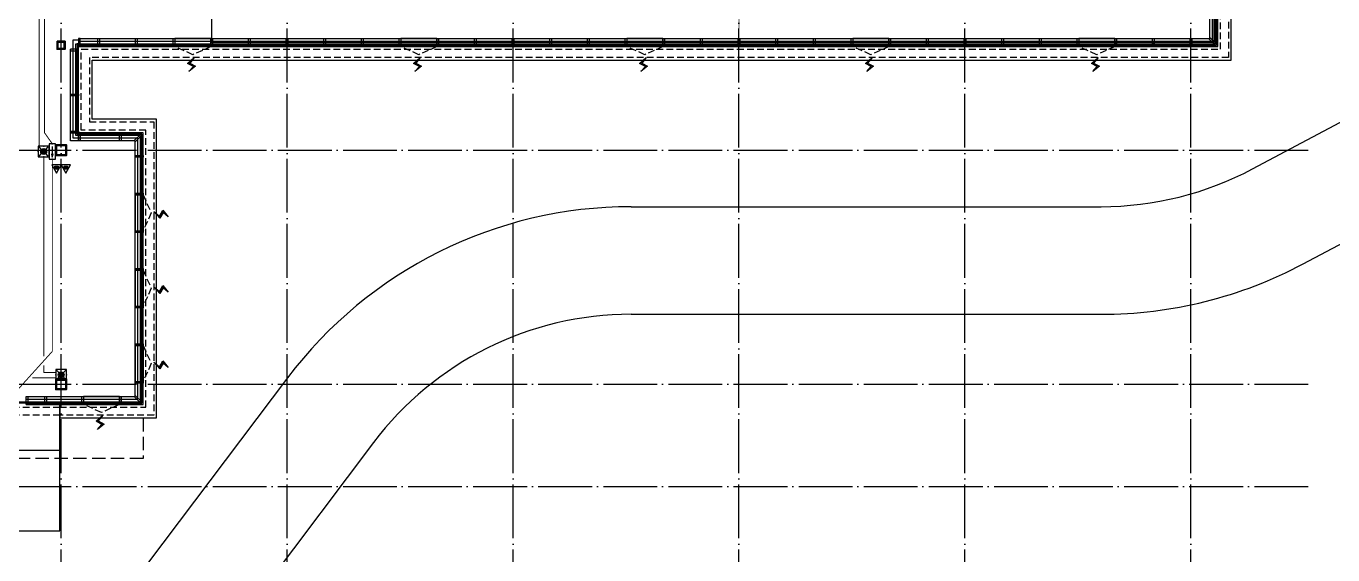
# Model space of a CAD drawing. Extents: x -2209072 to 495824, y -92434 to 572724.
# Drawn here: x 244512 to 293089, y 16659 to 36311 of the extents above; entities that cross this region are included whole.
import ezdxf
from ezdxf.enums import TextEntityAlignment as Align

# ---------------------------------------------------------------- set-up
doc = ezdxf.new("R2010")
doc.units = 0
doc.header["$LTSCALE"] = 1000
doc.header["$MEASUREMENT"] = 0
for name, pattern in [('6#7#幕墙$0$DASH', [0.35, 0.25, -0.1]), ('DASH', [0.35, 0.25, -0.1]), ('X-104 6#7#平面$0$104-1112 结构$0$$AUDIT_BAD_LTYPE1', [0]), ('X-104 6#7#平面$0$CACHE', [0.375, 0.25, -0.125]), ('X-104 6#7#平面$0$DASH', [0.35, 0.25, -0.1]), ('X-104 6#7#平面$0$DOTE', [2.42, 2, -0.2, 0.02, -0.2])]:
    doc.linetypes.add(name, pattern=pattern)
doc.layers.get('0').update_dxf_attribs({"linetype": 'CONTINUOUS'})
doc.layers.add('6#7#幕墙$0$04-不打印_辅助线', color=165, linetype='CONTINUOUS', plot=False)
for name, color, linetype in [('6#7#幕墙$0$04-电动窗', 1, 'CONTINUOUS'), ('6#7#幕墙$0$A-C_玻璃幕墙', 140, 'CONTINUOUS'), ('6#7#幕墙$0$A-C_窗', 140, 'CONTINUOUS'), ('6#7#幕墙$0$A-金属背板', 30, 'CONTINUOUS'), ('EQUIP-照明', 3, 'CONTINUOUS'), ('WIRE-应急', 2, 'DASH'), ('X-104 6#7#平面$0$A-E_楼梯', 171, 'CONTINUOUS'), ('X-104 6#7#平面$0$A-O_散水', 134, 'CONTINUOUS'), ('X-104 6#7#平面$0$A-SUR_看线', 231, 'CONTINUOUS'), ('X-104 6#7#平面$0$A-TECH_结构', 21, 'CONTINUOUS'), ('X-104 6#7#平面$0$A_AXIS-轴线', 36, 'X-104 6#7#平面$0$DOTE'), ('X-104 6#7#平面$0$A_STR-砌块墙', 121, 'CONTINUOUS'), ('X-104 6#7#平面$0$EQUIP_消防-01', 7, 'CONTINUOUS'), ('X-104 6#7#平面$0$M-道路 边线', 151, 'CONTINUOUS'), ('X-104 6#7#平面$0$TWT_TEXT', 7, 'CONTINUOUS')]:
    doc.layers.add(name, color=color, linetype=linetype)
doc.layers.add('X-104 6#7#平面$0$000套内', color=226, linetype='CONTINUOUS', lineweight=30, plot=False)
doc.layers.add('X-104 6#7#平面$0$钢柱', color=51, linetype='CONTINUOUS', lineweight=35)
doc.styles.add('_TEL_DIM', font='SIMPLEX', dxfattribs={"width": 0.8, "height": 3.5, "bigfont": 'HZTXT'})

# ---------------------------------------------------------------- blocks, each defined once
blk = doc.blocks.new('X-104 6#7#平面$0$dsgdfg')
at = {"layer": 'X-104 6#7#平面$0$A_AXIS-轴线'}
for points in [[(67800, -4500), (67800, 60900)], [(76200, -4500), (76200, 60900)], [(84600, -4500), (84600, 60900)], [(93000, -4500), (93000, 60900)], [(101400, -4500), (101400, 60900)], [(109800, -4500), (109800, 60900)], [(-4000, 31700), (114300, 31700)], [(-4000, 23000), (114300, 23000)], [(-4000, 19200), (114300, 19200)]]:
    blk.add_lwpolyline(points, dxfattribs=at)
blk = doc.blocks.new('X-104 6#7#平面$0$dfsgfg')
at = {"layer": 'X-104 6#7#平面$0$钢柱'}
for points in [[(-200, 200), (200, 200), (200, -200), (-200, -200), (-200, 200)], [(-170, 170), (170, 170), (170, -170), (-170, -170)]]:
    blk.add_lwpolyline(points, close=True, dxfattribs=at)
blk = doc.blocks.new('X-104 6#7#平面$0$defsgdhhhh')
at = {"layer": 'X-104 6#7#平面$0$钢柱'}
for points in [[(-150, 150), (150, 150), (150, -150), (-150, -150)], [(-150, 150), (150, 150), (150, -150), (-150, -150)], [(-120, 120), (120, 120), (120, -120), (-120, -120)]]:
    blk.add_lwpolyline(points, close=True, dxfattribs=at)
blk = doc.blocks.new('X-104 6#7#平面$0$esafrg')
at = {"layer": 'X-104 6#7#平面$0$A-TECH_结构'}
blk.add_lwpolyline([(-250, -89350), (-250, -67550), (42200, -67550), (42200, -65450), (39100, -65450), (39100, -55450), (59650, -55450), (59650, -52100), (59150, -52100), (59150, -30350), (111450, -30350), (111450, -52150), (69100, -52150), (69100, -55450), (71500, -55450), (71500, -65450), (51550, -65450), (51550, -67550), (52050, -67550), (52050, -89350)], close=True, dxfattribs=at)
blk = doc.blocks.new('X-104 6#7#平面$0$A$C5A7B30E4')
at = {"layer": 'X-104 6#7#平面$0$M-道路 边线'}
for p, q in [((112091, 31005), (116486, 33342)), ((113969, 27473), (118455, 29859)), ((88989, 29600), (106458, 29600)), ((88989, 25600), (106458, 25600)), ((76219, 23240), (56542, -2829)), ((79412, 20830), (59733, -5239))]:
    blk.add_line(p, q, dxfattribs=at)
for centre, radius, start, end in [((106458, 41600), 12000, 270, 298), ((88989, 13600), 16000, 90, 142.954), ((106458, 41600), 16000, 270, 298), ((88989, 13600), 12000, 90, 142.952)]:
    blk.add_arc(centre, radius, start, end, dxfattribs=at)
blk = doc.blocks.new('6#7#幕墙$0$$TCHSYS$WIN2D')
for p, q in [((-0.5, 0.5), (0.5, 0.5)), ((-0.5, 0.5), (-0.5, -0.5)), ((0.5, 0.5), (0.5, -0.5)), ((0.5, 0.167), (-0.5, 0.167)), ((0.5, -0.167), (-0.5, -0.167)), ((-0.5, -0.5), (0.5, -0.5))]:
    blk.add_line(p, q)
blk = doc.blocks.new('6#7#幕墙$0$开启扇')
at = {"layer": '6#7#幕墙$0$04-电动窗'}
h = blk.add_hatch(color=1, dxfattribs=at)
h.dxf.hatch_style = 1
h.paths.add_polyline_path([(822, 978), (651, 790), (867, 672), (619, 453), (788, 663), (571, 780)])
at = {"layer": '6#7#幕墙$0$04-电动窗', "color": 1}
blk.add_lwpolyline([(822, 978), (651, 790), (867, 672), (619, 453), (788, 663), (571, 780), (822, 978)], close=True, dxfattribs=at)
at = {"layer": '6#7#幕墙$0$A-C_窗', "linetype": '6#7#幕墙$0$DASH'}
blk.add_lwpolyline([(0, 50), (670, 350), (1340, 50)], dxfattribs=at)
at = {"layer": '6#7#幕墙$0$A-C_窗', "xscale": -1340, "yscale": 300, "zscale": 1340, "rotation": 180}
blk.add_blockref('6#7#幕墙$0$$TCHSYS$WIN2D', (670, -100), dxfattribs=at)
blk = doc.blocks.new('*U2014')
at = {"layer": '6#7#幕墙$0$A-C_窗'}
blk.add_lwpolyline([(50700, 20400), (50700, 20050), (50900, 20050), (50900, 20200), (50850, 20200), (50850, 20400)], close=True, dxfattribs=at)
blk = doc.blocks.new('6#7#幕墙$0$ZHAUNJIAOBAOWEN')
at = {"layer": '6#7#幕墙$0$A-C_玻璃幕墙'}
for points in [[(51040, -1350), (51100, -1350), (51100, -1650), (51040, -1650)], [(51400, -1290), (51400, -1350), (51100, -1350), (51100, -1290)]]:
    blk.add_lwpolyline(points, close=True, dxfattribs=at)
at = {"layer": '6#7#幕墙$0$A-C_窗'}
for points in [[(51100, -1350), (51400, -1350), (51400, -1650), (51100, -1650)], [(51150, -1400), (51150, -1350), (51300, -1350), (51300, -1550), (51100, -1550), (51100, -1400)]]:
    blk.add_lwpolyline(points, close=True, dxfattribs=at)
blk = doc.blocks.new('*U1967')
blk.add_lwpolyline([(-1360, 0), (-20, 0), (-20, -150), (-1360, -150)], close=True)
blk = doc.blocks.new('*U1983')
blk.add_lwpolyline([(-1360, 0), (-440, 0), (-440, -150), (-1360, -150)], close=True)
blk = doc.blocks.new('*U1644')
at = {"layer": '6#7#幕墙$0$A-C_玻璃幕墙', "rotation": 270}
blk.add_blockref('6#7#幕墙$0$开启扇', (-50, 670), dxfattribs=at)
blk = doc.blocks.new('*U1645')
at = {"layer": '6#7#幕墙$0$A-C_玻璃幕墙'}
blk.add_lwpolyline([(150, 30), (150, -30), (-150, -30), (-150, 30)], close=True, dxfattribs=at)
blk = doc.blocks.new('6#7#幕墙$0$A$C4D1C7240')
at = {"layer": '6#7#幕墙$0$A-C_窗'}
for points in [[(-321, 9821), (-92, 10050), (-50, 10008), (-279, 9779)], [(-321, 279), (-92, 50), (-50, 92), (-279, 321)]]:
    blk.add_lwpolyline(points, close=True, dxfattribs=at)
at = {"layer": '6#7#幕墙$0$A-C_玻璃幕墙', "color": 0, "linetype": 'ByBlock', "lineweight": -2, "transparency": 16777216, "extrusion": (0, 0, -1), "xscale": -1, "zscale": -1}
for p in [(150, 9220), (150, 7820), (150, 6420), (150, 5020), (150, 3620), (150, 2220), (150, 820)]:
    blk.add_blockref('*U1645', p, dxfattribs=at)
at = {"layer": '6#7#幕墙$0$A-C_玻璃幕墙', "color": 0, "linetype": 'ByBlock', "lineweight": -2, "transparency": 16777216}
for p in [(0, 7120), (0, 4320), (0, 1520)]:
    blk.add_blockref('*U1644', p, dxfattribs=at)
blk = doc.blocks.new('6#7#幕墙')
at = {"layer": '6#7#幕墙$0$04-不打印_辅助线'}
blk.add_lwpolyline([(237112, 22350), (246312, 22350), (246312, 22350), (248762, 22350), (248762, 32250), (246362, 32250), (246362, 35650), (288712, 35650), (288712, 57350), (236512, 57350)], dxfattribs=at)
at = {"layer": '6#7#幕墙$0$A-C_玻璃幕墙'}
for points in [[(244512, 22250), (248862, 22250), (248862, 32350), (246462, 32350), (246462, 35550), (288812, 35550), (288812, 57450), (236412, 57450), (236412, 35550), (236912, 35550), (236912, 32350), (216362, 32350)], [(246462, 35600), (288762, 35600), (288762, 57400), (259782, 57400)], [(246462, 35750), (288612, 35750), (288612, 57250), (259782, 57250)], [(246462, 35850), (288512, 35850), (288512, 57150), (259782, 57150)], [(244512, 22300), (248812, 22300), (248812, 32300), (246412, 32300), (246412, 35450)], [(244512, 22450), (248662, 22450), (248662, 32150), (246262, 32150), (246262, 35450)], [(244512, 22550), (248562, 22550), (248562, 32050), (246162, 32050), (246162, 35450)]]:
    blk.add_lwpolyline(points, dxfattribs=at)
for points in [[(246522, 35850), (246462, 35850), (246462, 35550), (246522, 35550)], [(247182, 35850), (247242, 35850), (247242, 35550), (247182, 35550)], [(248582, 35850), (248642, 35850), (248642, 35550), (248582, 35550)], [(249982, 35850), (250042, 35850), (250042, 35550), (249982, 35550)], [(251382, 35850), (251442, 35850), (251442, 35550), (251382, 35550)], [(252782, 35850), (252842, 35850), (252842, 35550), (252782, 35550)], [(254182, 35850), (254242, 35850), (254242, 35550), (254182, 35550)], [(255582, 35850), (255642, 35850), (255642, 35550), (255582, 35550)], [(256982, 35850), (257042, 35850), (257042, 35550), (256982, 35550)], [(258382, 35850), (258442, 35850), (258442, 35550), (258382, 35550)], [(259782, 35850), (259842, 35850), (259842, 35550), (259782, 35550)], [(261182, 35850), (261242, 35850), (261242, 35550), (261182, 35550)], [(262582, 35850), (262642, 35850), (262642, 35550), (262582, 35550)], [(263982, 35850), (264042, 35850), (264042, 35550), (263982, 35550)], [(265382, 35850), (265442, 35850), (265442, 35550), (265382, 35550)], [(266782, 35850), (266842, 35850), (266842, 35550), (266782, 35550)], [(268182, 35850), (268242, 35850), (268242, 35550), (268182, 35550)], [(269582, 35850), (269642, 35850), (269642, 35550), (269582, 35550)], [(270982, 35850), (271042, 35850), (271042, 35550), (270982, 35550)], [(272382, 35850), (272442, 35850), (272442, 35550), (272382, 35550)], [(273782, 35850), (273842, 35850), (273842, 35550), (273782, 35550)], [(275182, 35850), (275242, 35850), (275242, 35550), (275182, 35550)], [(276582, 35850), (276642, 35850), (276642, 35550), (276582, 35550)], [(277982, 35850), (278042, 35850), (278042, 35550), (277982, 35550)], [(279382, 35850), (279442, 35850), (279442, 35550), (279382, 35550)], [(280782, 35850), (280842, 35850), (280842, 35550), (280782, 35550)], [(282182, 35850), (282242, 35850), (282242, 35550), (282182, 35550)], [(283582, 35850), (283642, 35850), (283642, 35550), (283582, 35550)], [(284982, 35850), (285042, 35850), (285042, 35550), (284982, 35550)], [(286382, 35850), (286442, 35850), (286442, 35550), (286382, 35550)], [(287782, 35850), (287842, 35850), (287842, 35550), (287782, 35550)], [(246162, 35450), (246162, 35390), (246462, 35390), (246462, 35450)], [(246462, 33780), (246462, 33720), (246162, 33720), (246162, 33780)], [(247982, 32350), (248042, 32350), (248042, 32050), (247982, 32050)], [(244512, 22550), (244572, 22550), (244572, 22250), (244512, 22250)], [(245212, 22550), (245272, 22550), (245272, 22250), (245212, 22250)], [(246582, 22550), (246642, 22550), (246642, 22250), (246582, 22250)], [(247982, 22550), (248042, 22550), (248042, 22250), (247982, 22250)]]:
    blk.add_lwpolyline(points, close=True, dxfattribs=at)
at = {"layer": '6#7#幕墙$0$A-C_窗'}
blk.add_lwpolyline([(288491, 35829), (288720, 35600), (288762, 35642), (288533, 35871)], close=True, dxfattribs=at)
at = {"layer": '6#7#幕墙$0$A-金属背板'}
blk.add_lwpolyline([(252782, 35610), (252782, 35600), (251442, 35600), (251442, 35610)], close=True, dxfattribs=at)
at = {"layer": '6#7#幕墙$0$A-C_玻璃幕墙'}
for name, p, rotation in [('6#7#幕墙$0$开启扇', (251382, 35600), 179.9999999999999), ('6#7#幕墙$0$开启扇', (259782, 35600), 179.9999999999999), ('6#7#幕墙$0$开启扇', (268182, 35600), 179.9999999999999), ('6#7#幕墙$0$开启扇', (276582, 35600), 179.9999999999999), ('6#7#幕墙$0$开启扇', (284982, 35600), 179.9999999999999), ('*U1967', (286402, 35750), 359.9980808591542), ('*U1967', (287802, 35750), 359.9980808591542), ('*U1983', (289202, 35750), 359.9980808591542), ('6#7#幕墙$0$开启扇', (247982, 22300), 179.9999999999999)]:
    blk.add_blockref(name, p, dxfattribs=dict(at, rotation=rotation))
blk.add_blockref('6#7#幕墙$0$A$C4D1C7240', (248862, 22250), dxfattribs=at)
at = {"layer": '6#7#幕墙$0$A-C_窗', "xscale": -1, "rotation": 180}
blk.add_blockref('*U2014', (195562, 55850), dxfattribs=at)
at = {"layer": '6#7#幕墙$0$A-C_窗', "rotation": 270}
blk.add_blockref('6#7#幕墙$0$ZHAUNJIAOBAOWEN', (247812, 83450), dxfattribs=at)
blk = doc.blocks.new('X-104 6#7#平面$0$$TWTSYS$00000546')
h = blk.add_hatch()
h.set_pattern_fill('ANSI31', color=256, scale=200, style=0)
h.set_pattern_definition([(45, (-38543.802, -6670.83), (-17.67767, 17.67767), [])])
h.paths.add_polyline_path([(-65, 174), (65, 174), (65, 44), (-65, 44)])
for points in [[(0, 344), (-198, 0), (198, 0)], [(-65, 174), (65, 174), (65, 44), (-65, 44)]]:
    blk.add_lwpolyline(points, close=True)
blk = doc.blocks.new('X-104 6#7#平面$0$灭火器1')
at = {"layer": 'X-104 6#7#平面$0$EQUIP_消防-01', "xscale": 0.88, "yscale": 0.88, "zscale": 0.88, "rotation": 270}
for p in [(283402, 14626), (283402, 14277)]:
    blk.add_blockref('X-104 6#7#平面$0$$TWTSYS$00000546', p, dxfattribs=at)
blk = doc.blocks.new('X-104 6#7#平面$0$A$C61334207')
at = {"layer": 'X-104 6#7#平面$0$TWT_TEXT', "linetype": 'ByBlock', "rotation": 270}
blk.add_blockref('X-104 6#7#平面$0$灭火器1', (231363, 314552), dxfattribs=at)
blk = doc.blocks.new('X-104 6#7#平面')
at = {"layer": 'X-104 6#7#平面$0$000套内'}
blk.add_lwpolyline([(260912, 46100), (260912, 46800), (261712, 46800), (262962, 46800), (262962, 46300), (264762, 46300), (264762, 46800), (274112, 46800), (274112, 48700), (274112, 48700), (274112, 55400), (280812, 55400), (280812, 57300), (288662, 57300), (288662, 35700), (251412, 35700), (251412, 37400), (252412, 37400), (252412, 42450), (260912, 42450), (260912, 46100)], dxfattribs=at)
at = {"layer": 'X-104 6#7#平面$0$A-E_楼梯'}
blk.add_line((237664, 20550), (245762, 20550), dxfattribs=at)
blk.add_lwpolyline([(237664, 22250), (237664, 17550), (245762, 17550), (245762, 22250)], dxfattribs=at)
at = {"layer": 'X-104 6#7#平面$0$A-O_散水'}
for points in [[(245762, 22250), (245762, 21750), (249362, 21750), (249362, 32850), (246962, 32850), (246962, 35050), (289312, 35050), (289312, 57950), (260112, 57950), (260112, 57450)], [(245762, 22250), (248862, 22250), (248862, 32350), (246462, 32350), (246462, 35550), (288812, 35550), (288812, 57450), (236412, 57450), (236412, 35550), (236912, 35550), (236912, 32350), (216362, 32350), (216362, 31350), (215862, 31350)]]:
    blk.add_lwpolyline(points, dxfattribs=at)
at = {"layer": 'X-104 6#7#平面$0$A-O_散水', "linetype": 'X-104 6#7#平面$0$CACHE'}
for points in [[(288912, 57550), (288912, 57550), (258112, 57550), (258112, 57850), (289212, 57850), (289212, 35150), (246862, 35150), (246862, 32750), (249262, 32750), (249262, 21850), (245762, 21850), (245762, 22150), (248962, 22150), (248962, 32450), (246562, 32450), (246562, 35450), (288912, 35450), (288912, 57550)], [(229512, 19750), (229512, 20350), (229012, 20350), (229012, 22150), (245762, 22150), (245762, 21850), (229312, 21850), (229312, 20650), (229812, 20650), (229812, -2050), (216912, -2050), (216912, -1750), (229512, -1750), (229512, 19750)]]:
    blk.add_lwpolyline(points, dxfattribs=at)
at = {"layer": 'X-104 6#7#平面$0$A-SUR_看线', "linetype": 'X-104 6#7#平面$0$DASH', "ltscale": 2, "const_width": 30}
blk.add_lwpolyline([(271012, 46200), (271012, 35850)], dxfattribs=at)
at = {"layer": 'X-104 6#7#平面$0$A-SUR_看线', "linetype": 'X-104 6#7#平面$0$DASH', "ltscale": 2}
blk.add_lwpolyline([(248862, 21750), (248862, 20244), (228912, 20244)], dxfattribs=at)
blk.add_lwpolyline([(248862, 21750), (248862, 20244), (228912, 20244)], dxfattribs=at)
at = {"linetype": 'X-104 6#7#平面$0$104-1112 结构$0$$AUDIT_BAD_LTYPE1'}
blk.add_blockref('X-104 6#7#平面$0$A$C61334207', (0, 0), dxfattribs=at)
for name, p in [('6#7#幕墙', (0, 0)), ('X-104 6#7#平面$0$dsgdfg', (178012, 0))]:
    blk.add_blockref(name, p)
at = {"color": 1}
blk.add_blockref('X-104 6#7#平面$0$A$C5A7B30E4', (178012, 0), dxfattribs=at)
at = {"layer": 'X-104 6#7#平面$0$A_STR-砌块墙'}
blk.add_blockref('X-104 6#7#平面$0$esafrg', (177312, 87750), dxfattribs=at)
at = {"layer": 'X-104 6#7#平面$0$钢柱'}
for name, p in [('X-104 6#7#平面$0$defsgdhhhh', (245812, 35600)), ('X-104 6#7#平面$0$dfsgfg', (245812, 31700)), ('X-104 6#7#平面$0$dfsgfg', (245812, 23000))]:
    blk.add_blockref(name, p, dxfattribs=at)
blk = doc.blocks.new('$equip$00002604')
blk.add_hatch(color=256).paths.add_polyline_path([(0.27, 0.5, 1), (-0.27, 0.5, 1)])
for p, q in [((-0.43, 0.93), (-0.19, 0.69)), ((-0.43, 0.07), (-0.19, 0.31)), ((0.19, 0.69), (0.43, 0.93)), ((0.19, 0.31), (0.43, 0.07))]:
    blk.add_line(p, q)
at = {"const_width": 0.02}
blk.add_lwpolyline([(-0.5, 1), (-0.5, 0), (0.5, 0), (0.5, 1), (-0.5, 1), (-0.5, 0)], dxfattribs=at)
blk.add_lwpolyline([(-0.5, 1), (-0.5, 0), (0.5, 0), (0.5, 1)], close=True)
blk.add_circle((0, 0.5), 0.275)
for p in [(-0.5, 0.5), (0, 1), (0, 0), (0.5, 0.5)]:
    blk.add_point(p)
at = {"color": 7, "style": '_TEL_DIM', "flags": 1}
blk.add_attdef('A', text='', height=0.000025, dxfattribs=at).set_placement((0, 0), align=Align.MIDDLE_CENTER)
blk = doc.blocks.new('$equip$00002540')
blk.add_hatch(color=256).paths.add_polyline_path([(0.24, 0.37), (0.24, 0.23), (0.53, 0.3)])
for p, q in [((-0.72, 0.6), (-0.72, 0)), ((0.72, 0.6), (-0.72, 0.6)), ((-0.72, 0), (0.72, 0)), ((0.24, 0.37), (0.24, 0.23)), ((0.53, 0.3), (0.24, 0.37)), ((0.24, 0.23), (0.53, 0.3)), ((0.72, 0), (0.72, 0.6))]:
    blk.add_line(p, q)
at = {"color": 7}
blk.add_line((-0.48, 0.3), (0.48, 0.3), dxfattribs=at)
at = {"const_width": 0.02}
blk.add_lwpolyline([(-0.72, 0.6), (-0.72, 0), (0.72, 0), (0.72, 0.6), (-0.72, 0.6), (-0.72, 0)], dxfattribs=at)
for p in [(-0.72, 0.3), (0, 0.6), (0, 0), (0.72, 0.3)]:
    blk.add_point(p)
at = {"color": 7, "style": '_TEL_DIM', "flags": 1}
blk.add_attdef('A', text='', height=0.00002, dxfattribs=at).set_placement((0, 0), align=Align.MIDDLE_CENTER)

msp = doc.modelspace()

# ---------------------------------------------------------------- linework, layer by layer
at = {"layer": 'WIRE-应急', "linetype": 'DASH', "const_width": 35}
for points in [[(245000, 37000), (245000, 31850)], [(245192, 36912), (245192, 32353)], [(245192, 32353), (245485, 31938)], [(245165, 31450), (245165, 24035)], [(245485, 31362), (245485, 24221)], [(244212, 22814), (245485, 24221)], [(245165, 23700), (245165, 23436)], [(245612, 23436), (245165, 23436)], [(245612, 23237), (244747, 23237)]]:
    msp.add_lwpolyline(points, dxfattribs=at)

# ---------------------------------------------------------------- block references
msp.add_blockref('X-104 6#7#平面', (0, 0))
at = {"layer": 'EQUIP-照明', "xscale": 400, "yscale": 400, "zscale": 400}
for name, rotation in [('$equip$00002604', 90), ('$equip$00002540', 270)]:
    msp.add_blockref(name, (245365, 31650), dxfattribs=dict(at, rotation=rotation))
msp.add_blockref('$equip$00002604', (245812, 23150), dxfattribs=at)

doc.saveas('drawing.dxf')
